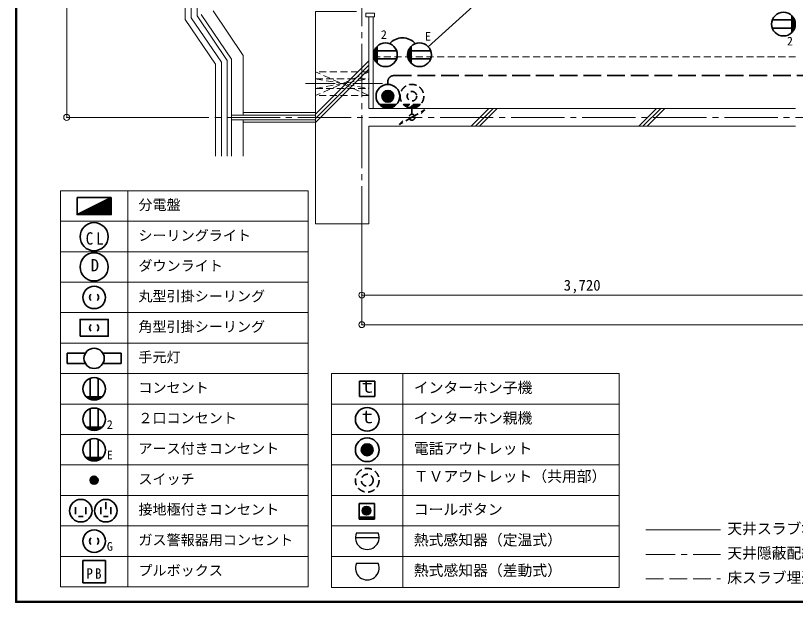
# Model space of a CAD drawing. Units: millimetres at full size, sheet at 1:50; details may follow other scales. Extents: x -9674 to 9699, y -6794 to 6791.
# Drawn here: x -9674 to -3093, y -6794 to -1840 of the extents above; entities that cross this region are included whole.
import ezdxf
from ezdxf.enums import TextEntityAlignment as Align

# ---------------------------------------------------------------- set-up
doc = ezdxf.new("R2010")
doc.units = ezdxf.units.MM
doc.header["$LTSCALE"] = 50
doc.header["$PDMODE"] = 32
doc.header["$PDSIZE"] = 50
for name, pattern in [('CHAIN1', [8, 5, -1, 1, -1]), ('CHAIN2', [12, 9, -1, 1, -1]), ('DASHED1', [1.8, 1.2, -0.6]), ('DASHED3', [4, 3, -1])]:
    doc.linetypes.add(name, pattern=pattern)
for name, color, linetype, lineweight in [('0-0_図面枠', 7, 'Continuous', 9), ('1-0_芯', 134, 'CHAIN2', 9), ('1-1_躯体', 134, 'Continuous', 9), ('1-3_建具', 134, 'Continuous', 9), ('1-6_ﾊﾞﾙｺﾆｰ・階段', 134, 'Continuous', 9), ('1-7_その他', 134, 'DASHED1', 9), ('1-8_ハッチ', 134, 'Continuous', 9), ('1-B_寸法', 134, 'Continuous', 9), ('1-C_梁', 134, 'DASHED1', 9), ('2-0_芯', 2, 'Continuous', 35), ('2-E', 2, 'Continuous', 35), ('3-2', 3, 'DASHED1', 35), ('3-3', 1, 'Continuous', 25), ('3-E', 3, 'Continuous', 35)]:
    doc.layers.add(name, color=color, linetype=linetype, lineweight=lineweight)
doc.styles.add('ＭＳ ゴシック', font='')
doc.styles.get('ＭＳ ゴシック').set_extended_font_data('MS Gothic')

msp = doc.modelspace()

# ---------------------------------------------------------------- linework, layer by layer
at = {"layer": '0-0_図面枠'}
for p, q in [((-9673.92, 6791.43), (-9673.92, -6793.93)), ((-9672.16, 6789.66), (-9672.16, -6792.16)), ((-9670.4, 6787.9), (-9670.4, -6790.4)), ((-9668.64, -6788.64), (-9668.64, 6786.14)), ((-9666.87, 6784.38), (-9666.87, -6786.88)), ((-9665.11, 6782.61), (-9665.11, -6785.11)), ((-9663.35, 6780.85), (-9663.35, -6783.35)), ((-9673.92, -6793.93), (9698.92, -6793.93)), ((-9672.16, -6792.16), (9697.16, -6792.16)), ((-9670.4, -6790.4), (9695.4, -6790.4)), ((9693.64, -6788.64), (-9668.64, -6788.64)), ((-9666.87, -6786.88), (9691.87, -6786.88)), ((-9665.11, -6785.11), (9690.11, -6785.11)), ((-9663.35, -6783.35), (9688.35, -6783.35))]:
    msp.add_line(p, q, dxfattribs=at)
at = {"layer": '1-0_芯'}
for p, q in [((-6752.5, 4520.51), (-6752.5, -3699.49)), ((-8492.5, -2699.49), (8517.5, -2699.49))]:
    msp.add_line(p, q, dxfattribs=at)
at = {"layer": '1-1_躯体'}
for p, q in [((-6692.5, -1849.49), (-6692.5, -2624.49)), ((-3092.5, -2624.49), (-6692.5, -2624.49)), ((-6692.5, -3599.49), (-7142.5, -3599.49))]:
    msp.add_line(p, q, dxfattribs=at)
for points in [[(-6797.5, -1804.49), (-7142.5, -1804.49), (-7142.5, -3599.49)], [(-3092.5, -2774.49), (-6692.5, -2774.49), (-6692.5, -3599.49)]]:
    msp.add_lwpolyline(points, dxfattribs=at)
at = {"layer": '1-3_建具'}
for p, q in [((-6717.5, -1849.49), (-6717.5, -1819.49)), ((-6645.5, -1849.49), (-6717.5, -1849.49))]:
    msp.add_line(p, q, dxfattribs=at)
msp.add_lwpolyline([(-6645.5, -1849.49), (-6645.5, -1819.49), (-6717.5, -1819.49)], dxfattribs=at)
at = {"layer": '1-6_ﾊﾞﾙｺﾆｰ・階段'}
for p, q in [((-8242.5, -1873.49), (-8242.5, 4420.51)), ((-8192.5, -1858.13), (-8192.5, 4420.51)), ((-8142.5, -1842.78), (-8142.5, 4420.51)), ((-8107.5, -1832.03), (-7852.5, -2208.03)), ((-8007.5, -1801.32), (-7752.5, -2177.32)), ((-8242.5, -1873.49), (-7987.5, -2249.49)), ((-8192.5, -1858.13), (-7937.5, -2234.13)), ((-8142.5, -1842.78), (-7887.5, -2218.78)), ((-7937.5, -3028.12), (-7937.5, -2234.13)), ((-7887.5, -3028.12), (-7887.5, -2218.78)), ((-7852.5, -3028.12), (-7852.5, -2208.03)), ((-7752.5, -2679.49), (-7752.5, -2177.32)), ((-7987.5, -3028.12), (-7987.5, -2249.49)), ((-7142.5, -2679.49), (-7852.5, -2679.49)), ((-7142.5, -2659.49), (-7752.5, -2659.49)), ((-7142.5, -2719.49), (-7852.5, -2719.49)), ((-7752.5, -3028.12), (-7752.5, -2719.49)), ((-7142.5, -2739.49), (-7752.5, -2739.49))]:
    msp.add_line(p, q, dxfattribs=at)
at = {"layer": '1-7_その他'}
for p, q in [((-6692.5, -2314.49), (-7142.5, -2314.49)), ((-6692.5, -2314.49), (-7142.5, -2514.87)), ((-6692.5, -2514.49), (-7142.5, -2315.66)), ((-7142.5, -2374.49), (-6692.5, -2374.49)), ((-7142.5, -2374.49), (-6692.5, -2454.49)), ((-7142.5, -2454.49), (-6692.5, -2374.49)), ((-7142.5, -2454.49), (-6692.5, -2454.49)), ((-6692.5, -2514.49), (-7142.5, -2514.49))]:
    msp.add_line(p, q, dxfattribs=at)
at = {"layer": '1-7_その他', "linetype": 'CHAIN1'}
msp.add_line((-6577.5, -2414.49), (-7242.5, -2414.49), dxfattribs=at)
at = {"layer": '1-8_ハッチ'}
for p, q in [((-6657.5, -1849.49), (-6657.5, -2624.49)), ((-7142.5, -2673.11), (-6692.5, -2223.11)), ((-7142.5, -2708.47), (-6692.5, -2258.47)), ((-7142.5, -2743.83), (-6692.5, -2293.83)), ((-5829.66, -2774.49), (-5679.66, -2624.49)), ((-5794.31, -2774.49), (-5644.31, -2624.49)), ((-5758.95, -2774.49), (-5608.95, -2624.49)), ((-4415.45, -2774.49), (-4265.45, -2624.49)), ((-4380.09, -2774.49), (-4230.09, -2624.49)), ((-4344.74, -2774.49), (-4194.74, -2624.49))]:
    msp.add_line(p, q, dxfattribs=at)
at = {"layer": '1-B_寸法'}
for p, q in [((-9242.5, 710.51), (-9242.5, -2699.49)), ((-9242.5, -2699.49), (-8492.5, -2699.49)), ((-6752.5, -4449.49), (-6752.5, -3699.49)), ((-6752.5, -4199.49), (-3032.5, -4199.49)), ((-6752.5, -4449.49), (6747.5, -4449.49))]:
    msp.add_line(p, q, dxfattribs=at)
for p in [(-9242.5, -2699.49), (-6752.5, -4199.49), (-6752.5, -4449.49)]:
    msp.add_point(p, dxfattribs=at)
at = {"layer": '1-C_梁'}
msp.add_line((-6657.5, -2189.49), (-3092.5, -2189.49), dxfattribs=at)
at = {"layer": '2-0_芯'}
for p, q in [((-4994.78, -1015.67), (-6191.41, -2104.01)), ((-3124.33, -1840.86), (-3124.33, -1983.69)), ((-3288.04, -1877.28), (-3100.65, -1877.28)), ((-3121.33, -1843.94), (-3121.33, -1980.62)), ((-3115.33, -1850.97), (-3115.33, -1973.59)), ((-3109.33, -1859.6), (-3109.33, -1964.96)), ((-3103.33, -1870.81), (-3103.33, -1953.74)), ((-3097.33, -1887.96), (-3097.33, -1936.6)), ((-3288.04, -1947.28), (-3100.65, -1947.28)), ((-6625.86, -2102.97), (-6625.86, -2239.65)), ((-6622.85, -2099.9), (-6622.85, -2242.73)), ((-6338.42, -2102.97), (-6338.42, -2239.65)), ((-6335.42, -2099.9), (-6335.42, -2242.73)), ((-6649.86, -2146.99), (-6649.86, -2195.63)), ((-6646.54, -2136.31), (-6459.14, -2136.31)), ((-6643.86, -2129.85), (-6643.86, -2212.78)), ((-6637.86, -2118.63), (-6637.86, -2223.99)), ((-6631.86, -2110), (-6631.86, -2232.62)), ((-6362.42, -2146.99), (-6362.42, -2195.63)), ((-6359.1, -2136.31), (-6171.71, -2136.31)), ((-6356.42, -2129.85), (-6356.42, -2212.78)), ((-6350.42, -2118.63), (-6350.42, -2223.99)), ((-6344.42, -2110), (-6344.42, -2232.62)), ((-6646.54, -2206.31), (-6459.14, -2206.31)), ((-6359.1, -2206.31), (-6171.71, -2206.31))]:
    msp.add_line(p, q, dxfattribs=at)
at = {"layer": '2-0_芯', "color": 5, "lineweight": 18}
msp.add_line((-4356.82, -6181.72), (-3724.84, -6181.72), dxfattribs=at)
at = {"layer": '2-0_芯', "color": 5, "linetype": 'CHAIN1', "lineweight": 18}
msp.add_line((-4356.82, -6388.63), (-3724.84, -6388.63), dxfattribs=at)
at = {"layer": '2-0_芯', "color": 5, "linetype": 'DASHED3', "lineweight": 18}
msp.add_line((-4356.82, -6595.53), (-3724.84, -6595.53), dxfattribs=at)
at = {"layer": '2-0_芯'}
for centre in [(-3194.35, -1912.28), (-6552.84, -2171.31), (-6265.4, -2171.31)]:
    msp.add_circle(centre, 100.02, dxfattribs=at)
msp.add_arc((-6409.12, -2171.31), 143.72, 40.72684, 139.27316, dxfattribs=at)
at = {"layer": '2-E', "color": 7, "lineweight": 9}
for p, q in [((-9296.22, -3318.86), (-7206.22, -3318.86)), ((-9296.22, -3318.86), (-9296.22, -6662.63)), ((-8726.22, -3318.86), (-8726.22, -6662.63)), ((-7206.22, -3318.86), (-7206.22, -6662.63)), ((-9296.22, -3576.08), (-7206.22, -3576.08)), ((-9296.22, -3833.29), (-7206.22, -3833.29)), ((-9296.22, -4090.5), (-7206.22, -4090.5)), ((-9296.22, -4347.71), (-7206.22, -4347.71)), ((-9296.22, -4604.93), (-7206.22, -4604.93)), ((-9296.22, -4862.14), (-7206.22, -4862.14)), ((-7006.83, -4862.14), (-4579.74, -4862.14)), ((-6406.83, -4862.14), (-6406.83, -6669.39)), ((-4579.74, -4862.14), (-4579.74, -6669.39)), ((-9296.22, -5119.35), (-7206.22, -5119.35)), ((-7006.83, -5119.35), (-4579.74, -5119.35)), ((-9296.22, -5376.56), (-7206.22, -5376.56)), ((-7006.83, -5376.56), (-4579.74, -5376.56)), ((-9296.22, -5633.78), (-7206.22, -5633.78)), ((-7006.83, -5633.78), (-4579.74, -5633.78)), ((-9296.22, -5890.99), (-7206.22, -5890.99)), ((-7006.83, -5890.99), (-4579.74, -5890.99)), ((-9296.22, -6148.2), (-7206.22, -6148.2)), ((-7006.83, -6148.2), (-4579.74, -6148.2)), ((-9296.22, -6405.41), (-7206.22, -6405.41)), ((-7006.83, -6405.41), (-4579.74, -6405.41)), ((-9296.22, -6662.63), (-7206.22, -6662.63))]:
    msp.add_line(p, q, dxfattribs=at)
at = {"layer": '2-E'}
for p, q in [((-8867.19, -3375.46), (-9155.25, -3375.46)), ((-8959.38, -3421.55), (-8867.19, -3421.55)), ((-8950.74, -3417.23), (-8867.19, -3417.23)), ((-8942.1, -3412.91), (-8867.19, -3412.91)), ((-8933.46, -3408.59), (-8867.19, -3408.59)), ((-8924.82, -3404.27), (-8867.19, -3404.27)), ((-8916.18, -3399.95), (-8867.19, -3399.95)), ((-8907.54, -3395.63), (-8867.19, -3395.63)), ((-8898.9, -3391.31), (-8867.19, -3391.31)), ((-8890.26, -3386.99), (-8867.19, -3386.99)), ((-8881.62, -3382.67), (-8867.19, -3382.67)), ((-8872.98, -3378.35), (-8867.19, -3378.35)), ((-9088.98, -3486.35), (-8867.19, -3486.35)), ((-9080.34, -3482.03), (-8867.19, -3482.03)), ((-9071.7, -3477.71), (-8867.19, -3477.71)), ((-9063.06, -3473.39), (-8867.19, -3473.39)), ((-9054.42, -3469.07), (-8867.19, -3469.07)), ((-9045.78, -3464.75), (-8867.19, -3464.75)), ((-9037.14, -3460.43), (-8867.19, -3460.43)), ((-9028.5, -3456.11), (-8867.19, -3456.11)), ((-9019.86, -3451.79), (-8867.19, -3451.79)), ((-9011.22, -3447.47), (-8867.19, -3447.47)), ((-9002.58, -3443.15), (-8867.19, -3443.15)), ((-8993.94, -3438.83), (-8867.19, -3438.83)), ((-8985.3, -3434.51), (-8867.19, -3434.51)), ((-8976.66, -3430.19), (-8867.19, -3430.19)), ((-8968.02, -3425.87), (-8867.19, -3425.87)), ((-9149.46, -3516.59), (-8867.19, -3516.59)), ((-9140.82, -3512.27), (-8867.19, -3512.27)), ((-9132.18, -3507.95), (-8867.19, -3507.95)), ((-9123.54, -3503.63), (-8867.19, -3503.63)), ((-9114.9, -3499.31), (-8867.19, -3499.31)), ((-9111.22, -3519.48), (-8911.22, -3519.48)), ((-9106.26, -3494.99), (-8867.19, -3494.99)), ((-9097.62, -3490.67), (-8867.19, -3490.67)), ((-9239.26, -4690.77), (-9239.26, -4776.29)), ((-9085.27, -4690.77), (-9239.26, -4690.77)), ((-8783.17, -4690.77), (-8937.16, -4690.77)), ((-8783.17, -4776.29), (-8783.17, -4690.77)), ((-9239.26, -4776.29), (-9085.27, -4776.29)), ((-8937.16, -4776.29), (-8783.17, -4776.29)), ((-9044.47, -5079.76), (-9044.47, -4901.73)), ((-8977.97, -5079.76), (-8977.97, -4901.73)), ((-8943.37, -5057.26), (-9079.06, -5057.26)), ((-8946.29, -5060.11), (-9076.14, -5060.11)), ((-8952.97, -5065.81), (-9069.46, -5065.81)), ((-8961.17, -5071.51), (-9061.26, -5071.51)), ((-8971.83, -5077.21), (-9050.61, -5077.21)), ((-8988.11, -5082.91), (-9034.32, -5082.91)), ((-9044.47, -5336.97), (-9044.47, -5158.95)), ((-8977.97, -5336.97), (-8977.97, -5158.95)), ((-8943.37, -5314.47), (-9079.06, -5314.47)), ((-8946.29, -5317.32), (-9076.14, -5317.32)), ((-8952.97, -5323.02), (-9069.46, -5323.02)), ((-8961.17, -5328.72), (-9061.26, -5328.72)), ((-8971.83, -5334.42), (-9050.61, -5334.42)), ((-8988.11, -5340.12), (-9034.32, -5340.12)), ((-9044.47, -5594.18), (-9044.47, -5416.16)), ((-8977.97, -5594.18), (-8977.97, -5416.16)), ((-8943.37, -5571.68), (-9079.06, -5571.68)), ((-8946.29, -5574.54), (-9076.14, -5574.54)), ((-8952.97, -5580.24), (-9069.46, -5580.24)), ((-8961.17, -5585.94), (-9061.26, -5585.94)), ((-8971.83, -5591.64), (-9050.61, -5591.64)), ((-8988.11, -5597.34), (-9034.32, -5597.34)), ((-8977.01, -5762.38), (-9045.42, -5762.38)), ((-8978.25, -5753.26), (-9044.18, -5753.26)), ((-8978.25, -5771.5), (-9044.18, -5771.5)), ((-8982.28, -5744.14), (-9040.15, -5744.14)), ((-8982.28, -5780.63), (-9040.15, -5780.63)), ((-8990.69, -5735.02), (-9031.74, -5735.02)), ((-8990.69, -5789.75), (-9031.74, -5789.75)), ((-8912, -5946.52), (-8912, -6006.52)), ((-9167.08, -5989.59), (-9167.08, -6049.59)), ((-9080.93, -5989.59), (-9080.93, -6049.59)), ((-8955.08, -5989.59), (-8955.08, -6049.59)), ((-8868.93, -5989.59), (-8868.93, -6049.59)), ((-9104, -6068.93), (-9144, -6068.93)), ((-8892, -6068.93), (-8932, -6068.93)), ((-8916.22, -6439.02), (-9106.22, -6439.02)), ((-9106.22, -6439.02), (-9106.22, -6629.02))]:
    msp.add_line(p, q, dxfattribs=at)
at = {"layer": '2-E', "color": 3}
for p, q in [((-6641.83, -4925.93), (-6771.83, -4925.93)), ((-6771.83, -4925.93), (-6771.83, -5055.93)), ((-6641.83, -5055.93), (-6641.83, -4925.93)), ((-6771.83, -5055.93), (-6641.83, -5055.93)), ((-6728.63, -5460.36), (-6685.04, -5460.36)), ((-6756.83, -5505.36), (-6656.83, -5505.36)), ((-6756.58, -5500.36), (-6657.08, -5500.36)), ((-6756.58, -5510.36), (-6657.08, -5510.36)), ((-6755.82, -5495.36), (-6657.84, -5495.36)), ((-6755.82, -5515.36), (-6657.84, -5515.36)), ((-6754.53, -5490.36), (-6659.14, -5490.36)), ((-6754.53, -5520.36), (-6659.14, -5520.36)), ((-6752.66, -5485.36), (-6661.01, -5485.36)), ((-6752.66, -5525.36), (-6661.01, -5525.36)), ((-6750.13, -5480.36), (-6663.53, -5480.36)), ((-6746.83, -5475.36), (-6666.83, -5475.36)), ((-6742.54, -5470.36), (-6671.12, -5470.36)), ((-6736.83, -5465.36), (-6676.83, -5465.36)), ((-6750.13, -5530.36), (-6663.53, -5530.36)), ((-6746.83, -5535.36), (-6666.83, -5535.36)), ((-6742.54, -5540.36), (-6671.12, -5540.36)), ((-6736.83, -5545.36), (-6676.83, -5545.36)), ((-6728.63, -5550.36), (-6685.04, -5550.36)), ((-6645.36, -5959.86), (-6775.36, -5959.86)), ((-6775.36, -5959.86), (-6775.36, -6089.86)), ((-6645.36, -6089.86), (-6645.36, -5959.86)), ((-6676.2, -6019.47), (-6748.21, -6019.47)), ((-6677.5, -6009.87), (-6746.91, -6009.87)), ((-6677.5, -6029.08), (-6746.91, -6029.08)), ((-6681.75, -6000.27), (-6742.67, -6000.27)), ((-6681.75, -6038.68), (-6742.67, -6038.68)), ((-6690.6, -5990.67), (-6733.81, -5990.67)), ((-6690.6, -6048.28), (-6733.81, -6048.28)), ((-6775.36, -6074.86), (-6645.36, -6074.86)), ((-6775.36, -6079.86), (-6645.36, -6079.86)), ((-6775.36, -6084.86), (-6645.36, -6084.86)), ((-6775.36, -6089.86), (-6645.36, -6089.86))]:
    msp.add_line(p, q, dxfattribs=at)
at = {"layer": '2-E'}
for points in [[(-9155.25, -3519.48), (-8867.19, -3519.48), (-8867.19, -3375.46)], [(-9155.25, -3375.46), (-9155.25, -3519.48), (-8867.19, -3375.46)], [(-9106.22, -6629.02), (-8916.22, -6629.02), (-8916.22, -6439.02)]]:
    msp.add_lwpolyline(points, dxfattribs=at)
msp.add_lwpolyline([(-9129.97, -4547.57), (-8892.47, -4547.57), (-8892.47, -4405.07), (-9129.97, -4405.07)], close=True, dxfattribs=at)
at = {"layer": '2-E', "color": 7, "lineweight": 9}
msp.add_lwpolyline([(-7006.83, -4862.14), (-7006.83, -6669.39), (-4579.74, -6669.39)], dxfattribs=at)
at = {"layer": '2-E'}
for centre, radius in [((-9011.22, -3706.46), 118.77), ((-9011.22, -3961.89), 118.77), ((-9011.22, -4219.11), 95), ((-9011.22, -4733.53), 85.52), ((-9011.22, -4990.74), 95.02), ((-9011.22, -5247.96), 95.02), ((-9011.22, -5505.17), 95.02), ((-9011.22, -5762.38), 34.21), ((-9124, -6019.59), 95), ((-8912, -6019.59), 95), ((-9011.22, -6276.81), 95)]:
    msp.add_circle(centre, radius, dxfattribs=at)
at = {"layer": '2-E', "color": 3}
for centre, radius in [((-6706.83, -5248.14), 100), ((-6706.83, -5505.36), 100), ((-6706.83, -5505.36), 50), ((-6712.21, -6019.47), 36.01)]:
    msp.add_circle(centre, radius, dxfattribs=at)
at = {"layer": '2-E', "color": 3, "linetype": 'DASHED1'}
for radius in [100.02, 50.02]:
    msp.add_circle((-6706.83, -5762.57), radius, dxfattribs=at)
at = {"layer": '2-E'}
for centre, start, end in [((-9011.14, -4219.11), 134.60825, 225.39172), ((-9011.29, -4219.11), 314.60825, 45.39172), ((-9011.14, -4476.32), 134.60825, 225.39172), ((-9011.29, -4476.32), 314.60825, 45.39172), ((-9011.14, -6276.81), 134.60825, 225.39172), ((-9011.29, -6276.81), 314.60825, 45.39172)]:
    msp.add_arc(centre, 38.07, start, end, dxfattribs=at)
at = {"layer": '3-2'}
for p, q in [((-6257.92, -2591.22), (-6400.74, -2591.22)), ((-6264.34, -2597.22), (-6394.32, -2597.22)), ((-6272.09, -2603.22), (-6386.57, -2603.22)), ((-6281.83, -2609.22), (-6376.83, -2609.22)), ((-6295.21, -2615.22), (-6363.45, -2615.22)), ((-6329.33, -2621.22), (-6329.33, -2673.16)), ((-6329.33, -2698.16), (-6221.08, -2635.66)), ((-6221.08, -2635.66), (-6251.98, -2666.56)), ((-6329.33, -2698.16), (-6437.58, -2760.66)), ((-6437.58, -2760.66), (-6406.68, -2729.76))]:
    msp.add_line(p, q, dxfattribs=at)
for centre, radius in [((-6329.33, -2521.22), 100), ((-6329.33, -2521.22), 40), ((-6329.33, -2698.16), 25)]:
    msp.add_circle(centre, radius, dxfattribs=at)
at = {"layer": '3-3'}
for p, q in [((-6806.85, -6246.8), (-6606.81, -6246.8)), ((-6798.52, -6206.79), (-6615.15, -6206.79)), ((-6798.52, -6464.01), (-6615.15, -6464.01))]:
    msp.add_line(p, q, dxfattribs=at)
for centre in [(-6706.83, -6246.79), (-6706.83, -6504)]:
    msp.add_arc(centre, 100.03, 156.4305, 23.56947, dxfattribs=at)
at = {"layer": '3-E', "linetype": 'DASHED3'}
for p, q in [((-6482.44, -2346.76), (-2186.75, -2346.76)), ((-6532.44, -2396.76), (-6532.44, -2421.22))]:
    msp.add_line(p, q, dxfattribs=at)
at = {"layer": '3-E'}
for p, q in [((-6577.44, -2499.42), (-6577.44, -2543.01)), ((-6572.44, -2491.22), (-6572.44, -2551.22)), ((-6567.44, -2485.51), (-6567.44, -2556.92)), ((-6562.44, -2481.22), (-6562.44, -2561.22)), ((-6557.44, -2477.92), (-6557.44, -2564.52)), ((-6552.44, -2475.39), (-6552.44, -2567.04)), ((-6547.44, -2473.52), (-6547.44, -2568.91)), ((-6542.44, -2472.23), (-6542.44, -2570.21)), ((-6537.44, -2471.47), (-6537.44, -2570.97)), ((-6532.44, -2471.22), (-6532.44, -2571.22)), ((-6527.44, -2471.47), (-6527.44, -2570.97)), ((-6522.44, -2472.23), (-6522.44, -2570.21)), ((-6517.44, -2473.52), (-6517.44, -2568.91)), ((-6512.44, -2475.39), (-6512.44, -2567.04)), ((-6507.44, -2477.92), (-6507.44, -2564.52)), ((-6502.44, -2481.22), (-6502.44, -2561.22)), ((-6497.44, -2485.51), (-6497.44, -2556.92)), ((-6492.44, -2491.22), (-6492.44, -2551.22)), ((-6487.44, -2499.42), (-6487.44, -2543.01)), ((-6461.03, -2591.22), (-6603.86, -2591.22)), ((-6467.45, -2597.22), (-6597.43, -2597.22)), ((-6475.21, -2603.22), (-6589.68, -2603.22)), ((-6484.94, -2609.22), (-6579.94, -2609.22)), ((-6498.32, -2615.22), (-6566.56, -2615.22))]:
    msp.add_line(p, q, dxfattribs=at)
for radius in [100, 50]:
    msp.add_circle((-6532.44, -2521.22), radius, dxfattribs=at)
at = {"layer": '3-E', "linetype": 'DASHED3'}
msp.add_arc((-6482.44, -2396.76), 50, 90, 180, dxfattribs=at)

# ---------------------------------------------------------------- texts
at = {"layer": '1-B_寸法', "style": 'ＭＳ ゴシック'}
msp.add_text('3,720', height=91.64, dxfattribs=at).set_placement((-5048.75, -4189.49), align=Align.BOTTOM_LEFT)
at = {"layer": '2-0_芯', "color": 7, "style": 'ＭＳ ゴシック'}
for s, p in [('2', (-6591.14, -2058.82)), ('E', (-6218.69, -2074.02)), ('2', (-3164.47, -2114.33))]:
    msp.add_text(s, height=73.31, dxfattribs=at).set_placement(p, align=Align.BOTTOM_LEFT)
at = {"layer": '2-E', "color": 7, "style": 'ＭＳ ゴシック'}
for s, height, p in [('分電盤', 87.06, (-8637.54, -3506.84)), ('シーリングライト', 87.06, (-8637.54, -3765.83)), ('D', 104.5, (-9040.74, -4030.8)), ('ダウンライト', 87.06, (-8637.54, -4021.27)), ('丸型引掛シーリング', 87.06, (-8637.54, -4278.48)), ('角型引掛シーリング', 87.06, (-8637.54, -4535.69)), ('手元灯', 87.06, (-8637.54, -4792.91)), ('コンセント', 87.06, (-8637.54, -5050.12)), ('ｔ', 110, (-6781.83, -5056.86)), ('インターホン子機', 91.64, (-6313.49, -5053.43)), ('２口コンセント', 87.06, (-8637.54, -5307.33)), ('ｔ', 110, (-6781.83, -5314.07)), ('インターホン親機', 91.64, (-6313.49, -5310.64)), ('2', 73.31, (-8903.82, -5351)), ('アース付きコンセント', 87.06, (-8637.54, -5564.54)), ('電話アウトレット', 91.64, (-6313.49, -5567.86)), ('E', 73.31, (-8903.82, -5608.22)), ('スイッチ', 87.06, (-8637.54, -5821.76)), ('ＴＶアウトレット（共用部）', 91.64, (-6313.49, -5802.57)), ('接地極付きコンセント', 87.06, (-8637.54, -6078.97)), ('コールボタン', 91.64, (-6313.49, -6082.28)), ('天井スラブ埋込配線', 91.64, (-3668.17, -6244.22)), ('ガス警報器用コンセント', 87.06, (-8637.54, -6336.18)), ('熱式感知器（定温式）', 91.64, (-6313.49, -6339.49)), ('G', 73.31, (-8903.82, -6379.85)), ('天井隠蔽配線', 91.64, (-3668.17, -6451.13)), ('プルボックス', 87.06, (-8637.54, -6593.39)), ('熱式感知器（差動式）', 91.64, (-6313.49, -6596.71)), ('床スラブ埋込または床隠蔽配線', 91.64, (-3668.17, -6658.03))]:
    msp.add_text(s, height=height, dxfattribs=at).set_placement(p, align=Align.BOTTOM_LEFT)
at = {"layer": '2-E', "color": 7, "attachment_point": 7, "style": 'ＭＳ ゴシック'}
for s, insert, char_height in [('\\T1.36;\\W0.9;CL', (-9082.3, -3775.36), 104.5), ('\\T1.36;\\W0.9;PB', (-9076.22, -6594.02), 87.98)]:
    msp.add_mtext(s, dxfattribs=dict(at, insert=insert, char_height=char_height))

doc.saveas('drawing.dxf')
